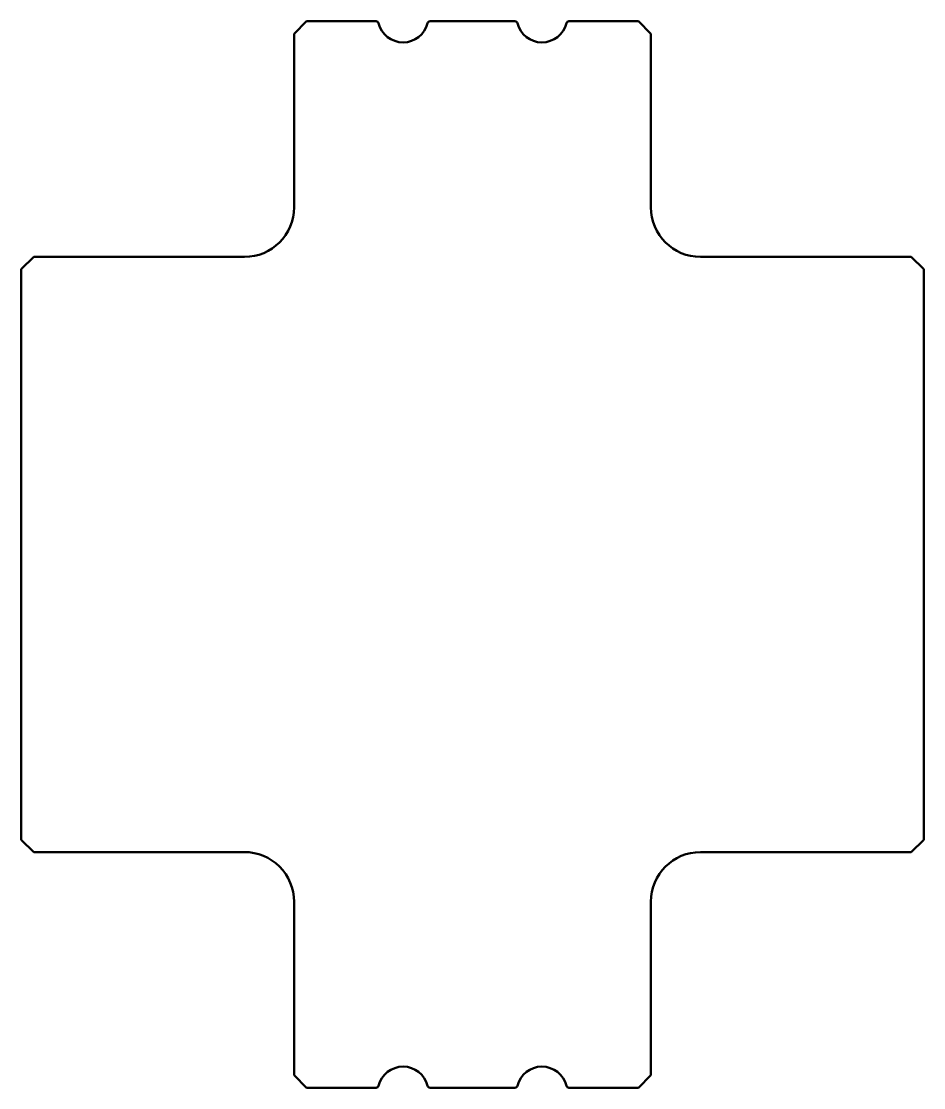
# Model space of a CAD drawing. Header units: metres. Extents: x 149.909 to 150.091, y 89.892 to 90.108.
import ezdxf

# ---------------------------------------------------------------- set-up
doc = ezdxf.new("R2010")
doc.units = ezdxf.units.M
doc.layers.add('Außenkante', color=7, linetype='Continuous', lineweight=50, true_color=0x000000)

msp = doc.modelspace()

# ---------------------------------------------------------------- linework, layer by layer
at = {"layer": 'Außenkante'}
for p, q in [((149.964, 90.105), (149.9665, 90.1075)), ((149.9665, 90.1075), (149.98056515869598, 90.1075)), ((149.99143484130406, 90.1075), (150.00856515869597, 90.1075)), ((150.01943484130405, 90.1075), (150.0335, 90.1075)), ((150.0335, 90.1075), (150.036, 90.105)), ((149.964, 90.07), (149.964, 90.105)), ((150.036, 90.07), (150.036, 90.105)), ((149.9115, 90.06), (149.909, 90.0575)), ((149.9115, 90.06), (149.954, 90.06)), ((150.046, 90.06), (150.0885, 90.06)), ((150.0885, 90.06), (150.091, 90.0575)), ((149.909, 90), (149.909, 90.0575)), ((150.091, 90), (150.091, 90.0575)), ((149.909, 90), (149.909, 89.9425)), ((150.091, 90), (150.091, 89.9425)), ((149.9115, 89.94), (149.909, 89.9425)), ((150.0885, 89.94), (150.091, 89.9425)), ((149.9115, 89.94), (149.954, 89.94)), ((150.046, 89.94), (150.0885, 89.94)), ((149.964, 89.93), (149.964, 89.895)), ((150.036, 89.93), (150.036, 89.895)), ((149.964, 89.895), (149.9665, 89.8925)), ((150.0335, 89.8925), (150.036, 89.895)), ((149.9665, 89.8925), (149.98056515869598, 89.8925)), ((149.99143484130406, 89.8925), (150.00856515869597, 89.8925)), ((150.01943484130405, 89.8925), (150.0335, 89.8925))]:
    msp.add_line(p, q, dxfattribs=at)
for centre, radius, start, end in [((149.98056515869598, 90.107), 0.0005, 13.949785561885472, 90), ((149.98600000000002, 90.10835000000002), 0.0050999999999988, 193.94978556251613, 346.05021443748393), ((149.99143484130406, 90.107), 0.0005, 90, 166.05021443811452), ((150.00856515869597, 90.107), 0.0005, 13.949785561885472, 90), ((150.014, 90.10835000000002), 0.0050999999999988, 193.94978556251613, 346.05021443748393), ((150.01943484130405, 90.107), 0.0005, 90, 166.05021443811452), ((149.954, 90.07), 0.01, 270, 0), ((150.046, 90.07), 0.01, 180, 270), ((149.954, 89.93), 0.01, 0, 90.00000000000001), ((150.046, 89.93), 0.01, 90.00000000000001, 180), ((149.98600000000002, 89.89164999999998), 0.0050999999999988, 13.949785562516093, 166.05021443748393), ((150.014, 89.89164999999998), 0.0050999999999988, 13.949785562516093, 166.05021443748393), ((149.98056515869598, 89.893), 0.0005, 270, 346.0502144381145), ((149.99143484130406, 89.893), 0.0005, 193.94978556188548, 270), ((150.00856515869597, 89.893), 0.0005, 270, 346.0502144381145), ((150.01943484130405, 89.893), 0.0005, 193.94978556188548, 270)]:
    msp.add_arc(centre, radius, start, end, dxfattribs=at)

doc.saveas('drawing.dxf')
